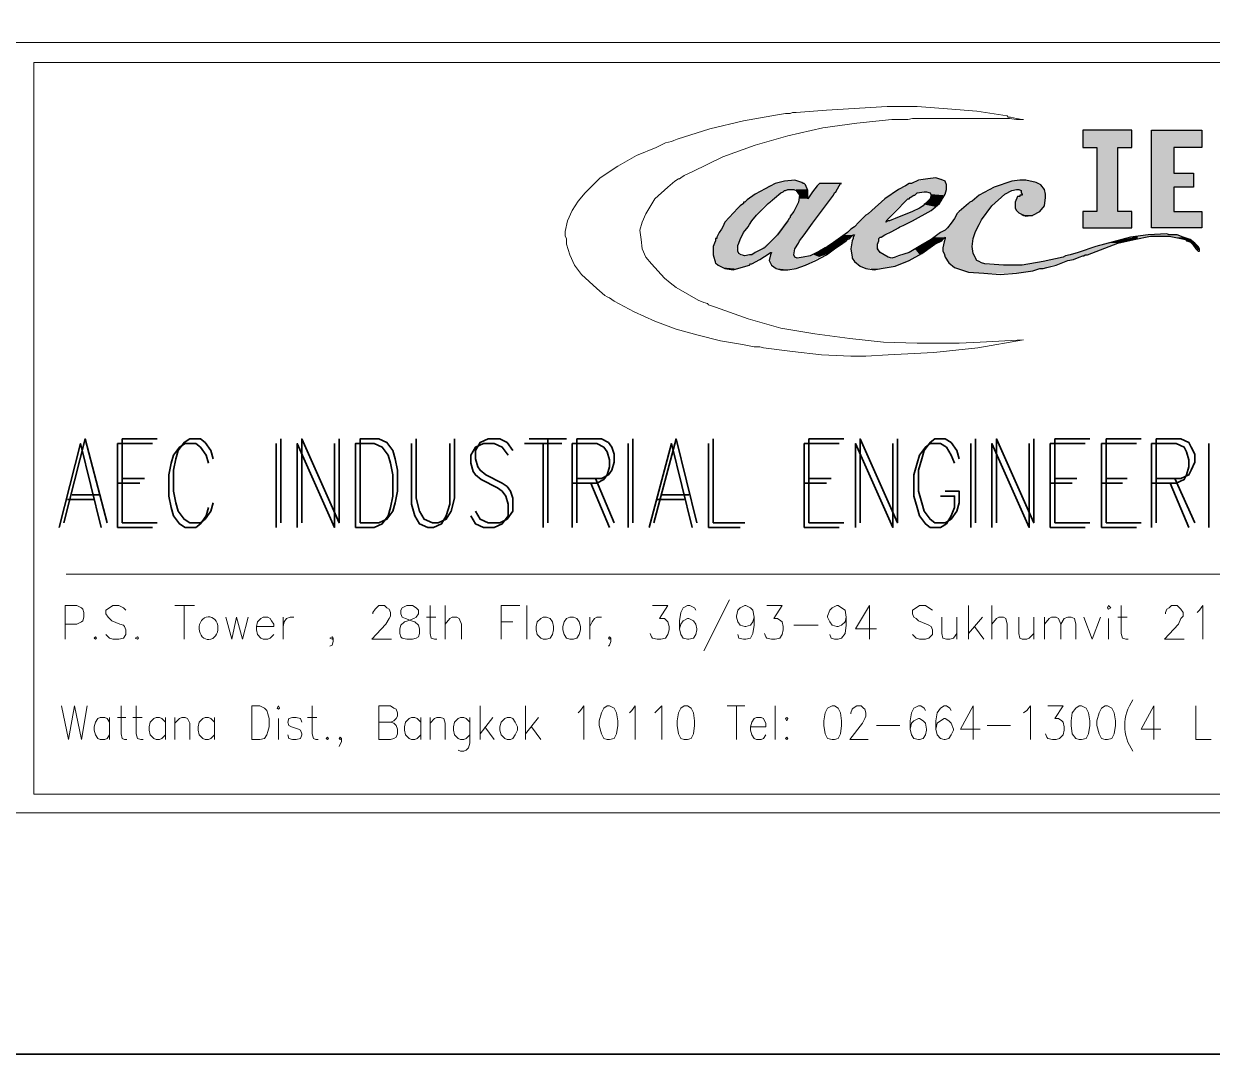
# Model space of a CAD drawing. Header units: millimetres. Extents: x 0 to 1031, y 0 to 726.
# Drawn here: x 424.2 to 536.6, y 0 to 97.4 of the extents above; entities that cross this region are included whole.
import ezdxf

# ---------------------------------------------------------------- set-up
doc = ezdxf.new("R2010")
doc.units = ezdxf.units.MM
doc.header["$LTSCALE"] = 6
doc.layers.add('PDF_Geometry', color=7, linetype='Continuous')
doc.layers.add('PDF_Solid Fills', color=7, linetype='Continuous', true_color=0xffffff)

msp = doc.modelspace()

# ---------------------------------------------------------------- linework, layer by layer
at = {"layer": 'PDF_Geometry', "lineweight": 35}
for points in [[(0, 0), (1030.82, 0), (1030.82, 726.22), (0, 726.22)], [(455.59, 49.82), (455.59, 57.75), (457.35, 57.75), (458.12, 57.42), (458.67, 56.65), (458.89, 55.88), (459.11, 54.78), (459.11, 52.79), (458.89, 51.69), (458.67, 50.92), (458.12, 50.15), (457.35, 49.82)], [(456.03, 50.26), (456.03, 58.19), (457.79, 58.19), (458.56, 57.86), (459.11, 57.09), (459.33, 56.32), (459.56, 55.22), (459.56, 53.24), (459.33, 52.13), (459.11, 51.36), (458.56, 50.59), (457.79, 50.26)]]:
    msp.add_lwpolyline(points, close=True, dxfattribs=at)
at = {"layer": 'PDF_Geometry', "lineweight": 9}
for points in [[(423.29, 22.82), (425.17, 22.82), (778.04, 22.82), (778.04, 95.67), (252.79, 95.67), (252.79, 22.82), (425.17, 22.82)], [(425.17, 93.8), (593.91, 93.8)], [(428.25, 45.41), (587.96, 45.41)], [(490.97, 42.98), (488.54, 38.14)], [(428.14, 39.24), (428.14, 42.43), (429.25, 42.43), (429.69, 42.21), (429.8, 42.1), (429.91, 41.77), (429.91, 41.33), (429.8, 41), (429.69, 40.89), (429.25, 40.67), (428.14, 40.67)], [(433.87, 41.99), (433.65, 42.21), (433.21, 42.43), (432.66, 42.43), (432.33, 42.21), (432, 41.99), (432, 41.66), (432.22, 41.33), (432.33, 41.22), (432.55, 41), (433.32, 40.67), (433.65, 40.56), (433.76, 40.45), (433.87, 40.12), (433.87, 39.68), (433.65, 39.35), (433.21, 39.24), (432.66, 39.24), (432.33, 39.35), (432, 39.68)], [(438.5, 42.43), (440.38, 42.43)], [(439.39, 42.43), (439.39, 39.24)], [(457.24, 41.66), (457.24, 41.77), (457.46, 42.1), (457.57, 42.21), (457.79, 42.43), (458.34, 42.43), (458.56, 42.21), (458.78, 42.1), (458.89, 41.77), (458.89, 41.44), (458.78, 41.22), (458.45, 40.67), (457.13, 39.24), (459, 39.24)], [(462.64, 42.43), (462.64, 39.79), (462.75, 39.35), (463.08, 39.24), (463.3, 39.24)], [(464.07, 42.43), (464.07, 39.24)], [(469.36, 39.24), (469.36, 42.43), (471.13, 42.43)], [(471.79, 42.43), (471.79, 39.24)], [(483.69, 42.43), (485.13, 42.43), (484.35, 41.22), (484.8, 41.22), (485.02, 41), (485.13, 40.89), (485.24, 40.45), (485.24, 40.12), (485.13, 39.68), (484.91, 39.35), (484.46, 39.24), (484.13, 39.24), (483.69, 39.35), (483.58, 39.46), (483.47, 39.79)], [(487.77, 41.99), (487.66, 42.21), (487.22, 42.43), (487, 42.43), (486.56, 42.21), (486.34, 41.77), (486.23, 41), (486.23, 40.23), (486.34, 39.68), (486.56, 39.35), (487, 39.24), (487.11, 39.24), (487.55, 39.35), (487.77, 39.68), (487.88, 40.12), (487.88, 40.23), (487.77, 40.67), (487.55, 41), (487.11, 41.22), (487, 41.22), (486.56, 41), (486.34, 40.67), (486.23, 40.23)], [(493.28, 41.33), (493.17, 40.89), (492.95, 40.56), (492.51, 40.45), (492.4, 40.45), (491.96, 40.56), (491.74, 40.89), (491.63, 41.33), (491.63, 41.44), (491.74, 41.99), (491.96, 42.21), (492.4, 42.43), (492.51, 42.43), (492.95, 42.21), (493.17, 41.99), (493.28, 41.33), (493.28, 40.56), (493.17, 39.79), (492.95, 39.35), (492.51, 39.24), (492.29, 39.24), (491.85, 39.35), (491.74, 39.68)], [(494.49, 42.43), (495.93, 42.43), (495.16, 41.22), (495.49, 41.22), (495.82, 41), (495.93, 40.89), (496.04, 40.45), (496.04, 40.12), (495.93, 39.68), (495.71, 39.35), (495.27, 39.24), (494.94, 39.24), (494.49, 39.35), (494.38, 39.46), (494.27, 39.79)], [(501.99, 41.33), (501.88, 40.89), (501.55, 40.56), (501.22, 40.45), (501.11, 40.45), (500.67, 40.56), (500.45, 40.89), (500.23, 41.33), (500.23, 41.44), (500.45, 41.99), (500.67, 42.21), (501.11, 42.43), (501.22, 42.43), (501.55, 42.21), (501.88, 41.99), (501.99, 41.33), (501.99, 40.56), (501.88, 39.79), (501.55, 39.35), (501.22, 39.24), (500.89, 39.24), (500.56, 39.35), (500.45, 39.68)], [(504.19, 39.24), (504.19, 42.43), (502.87, 40.23), (504.85, 40.23)], [(510.15, 41.99), (509.81, 42.21), (509.48, 42.43), (508.93, 42.43), (508.6, 42.21), (508.27, 41.99), (508.27, 41.66), (508.38, 41.33), (508.6, 41.22), (508.82, 41), (509.59, 40.67), (509.81, 40.56), (510.03, 40.45), (510.15, 40.12), (510.15, 39.68), (509.81, 39.35), (509.48, 39.24), (508.93, 39.24), (508.6, 39.35), (508.27, 39.68)], [(513.56, 42.43), (513.56, 39.24)], [(515.77, 42.43), (515.77, 39.24)], [(528, 42.43), (528, 39.79), (528.11, 39.35), (528.44, 39.24), (528.66, 39.24)], [(532.19, 41.66), (532.19, 41.77), (532.3, 42.1), (532.52, 42.21), (532.74, 42.43), (533.29, 42.43), (533.51, 42.21), (533.62, 42.1), (533.84, 41.77), (533.84, 41.44), (533.62, 41.22), (533.4, 40.67), (532.08, 39.24), (533.95, 39.24)], [(535.16, 41.77), (535.38, 41.99), (535.72, 42.43), (535.72, 39.24)], [(443.35, 41.33), (443.9, 39.24), (444.35, 41.33), (444.9, 39.24), (445.45, 41.33)], [(446.22, 40.45), (447.87, 40.45), (447.87, 40.67), (447.65, 41), (447.54, 41.22), (447.32, 41.33), (446.88, 41.33), (446.66, 41.22), (446.33, 40.89), (446.22, 40.45), (446.22, 40.12), (446.33, 39.68), (446.66, 39.35), (446.88, 39.24), (447.32, 39.24), (447.54, 39.35), (447.87, 39.68)], [(448.75, 41.33), (448.75, 39.24)], [(448.75, 40.45), (448.86, 40.89), (449.08, 41.22), (449.42, 41.33), (449.75, 41.33)], [(462.31, 41.33), (463.19, 41.33)], [(464.07, 40.67), (464.51, 41.22), (464.74, 41.33), (465.18, 41.33), (465.4, 41.22), (465.62, 40.67), (465.62, 39.24)], [(469.36, 40.89), (470.47, 40.89)], [(477.74, 41.33), (477.74, 39.24)], [(477.74, 40.45), (477.96, 40.89), (478.18, 41.22), (478.4, 41.33), (478.84, 41.33)], [(497.03, 40.56), (499.34, 40.56)], [(511.03, 41.33), (511.03, 39.79), (511.14, 39.35), (511.47, 39.24), (511.8, 39.24), (512.13, 39.35), (512.46, 39.79)], [(512.46, 41.33), (512.46, 39.24)], [(514.88, 41.33), (513.56, 39.79)], [(515.77, 40.67), (516.21, 41.22), (516.43, 41.33), (516.87, 41.33), (517.09, 41.22), (517.2, 40.67), (517.2, 39.24)], [(518.3, 41.33), (518.3, 39.79), (518.41, 39.35), (518.63, 39.24), (519.07, 39.24), (519.29, 39.35), (519.73, 39.79)], [(519.73, 41.33), (519.73, 39.24)], [(520.73, 41.33), (520.73, 39.24)], [(520.73, 40.67), (521.17, 41.22), (521.39, 41.33), (521.83, 41.33), (522.05, 41.22), (522.27, 40.67), (522.27, 39.24)], [(522.27, 40.67), (522.6, 41.22), (522.93, 41.33), (523.26, 41.33), (523.59, 41.22), (523.7, 40.67), (523.7, 39.24)], [(524.47, 41.33), (525.24, 39.24), (526.02, 41.33)], [(526.79, 41.22), (526.79, 39.24)], [(527.67, 41.33), (528.55, 41.33)], [(453.49, 39.35), (453.38, 39.24), (453.16, 39.35), (453.38, 39.46), (453.49, 39.35), (453.49, 39.02), (453.38, 38.69), (453.16, 38.58)], [(479.73, 39.35), (479.61, 39.24), (479.5, 39.35), (479.61, 39.46), (479.73, 39.35), (479.73, 39.02), (479.61, 38.69), (479.5, 38.58)], [(514.11, 40.45), (514.99, 39.24)], [(427.81, 32.96), (428.47, 29.76), (429.02, 32.96), (429.69, 29.76), (430.24, 32.96)], [(433.43, 32.96), (433.43, 30.31), (433.54, 29.87), (433.76, 29.76), (433.98, 29.76)], [(434.87, 32.96), (434.87, 30.31), (434.98, 29.87), (435.31, 29.76), (435.53, 29.76)], [(451.51, 32.96), (451.51, 30.31), (451.62, 29.87), (451.84, 29.76), (452.06, 29.76)], [(458.89, 31.41), (459.22, 31.3), (459.44, 31.08), (459.56, 30.75), (459.56, 30.31), (459.44, 29.98), (459.22, 29.87), (458.89, 29.76), (457.79, 29.76), (457.79, 32.96), (458.89, 32.96), (459.22, 32.73), (459.44, 32.62), (459.56, 32.29), (459.56, 31.96), (459.44, 31.74), (459.22, 31.52), (458.89, 31.41), (457.79, 31.41)], [(467.38, 32.96), (467.38, 29.76)], [(471.68, 32.96), (471.68, 29.76)], [(476.64, 32.29), (476.86, 32.51), (477.19, 32.96), (477.19, 29.76)], [(481.49, 32.29), (481.71, 32.51), (482.04, 32.96), (482.04, 29.76)], [(483.91, 32.29), (484.13, 32.51), (484.57, 32.96), (484.57, 29.76)], [(490.75, 32.96), (492.4, 32.96)], [(491.63, 32.96), (491.63, 29.76)], [(495.27, 32.96), (495.27, 29.76)], [(502.43, 32.18), (502.43, 32.29), (502.54, 32.62), (502.65, 32.73), (502.98, 32.96), (503.42, 32.96), (503.64, 32.73), (503.75, 32.62), (503.86, 32.29), (503.86, 31.96), (503.75, 31.74), (503.53, 31.3), (502.32, 29.76), (504.08, 29.76)], [(509.48, 32.51), (509.37, 32.73), (509.04, 32.96), (508.82, 32.96), (508.38, 32.73), (508.16, 32.29), (508.05, 31.52), (508.05, 30.75), (508.16, 30.2), (508.38, 29.87), (508.82, 29.76), (508.93, 29.76), (509.26, 29.87), (509.48, 30.2), (509.59, 30.64), (509.59, 30.75), (509.48, 31.3), (509.26, 31.52), (508.93, 31.74), (508.82, 31.74), (508.38, 31.52), (508.16, 31.3), (508.05, 30.75)], [(511.91, 32.51), (511.8, 32.73), (511.47, 32.96), (511.25, 32.96), (510.92, 32.73), (510.59, 32.29), (510.48, 31.52), (510.48, 30.75), (510.59, 30.2), (510.92, 29.87), (511.25, 29.76), (511.36, 29.76), (511.69, 29.87), (511.91, 30.2), (512.13, 30.64), (512.13, 30.75), (511.91, 31.3), (511.69, 31.52), (511.36, 31.74), (511.25, 31.74), (510.92, 31.52), (510.59, 31.3), (510.48, 30.75)], [(514, 29.76), (514, 32.96), (512.79, 30.75), (514.66, 30.75)], [(518.74, 32.29), (519.07, 32.51), (519.4, 32.96), (519.4, 29.76)], [(521.06, 32.96), (522.49, 32.96), (521.72, 31.74), (522.05, 31.74), (522.38, 31.52), (522.49, 31.41), (522.6, 30.97), (522.6, 30.64), (522.49, 30.2), (522.16, 29.87), (521.83, 29.76), (521.5, 29.76), (521.06, 29.87), (520.95, 29.98), (520.84, 30.31)], [(531.09, 29.76), (531.09, 32.96), (529.87, 30.75), (531.75, 30.75)], [(535.05, 32.96), (535.05, 29.76), (536.49, 29.76)], [(432.33, 31.41), (432.11, 31.74), (431.89, 31.85), (431.45, 31.85), (431.23, 31.74), (431.01, 31.41), (430.9, 30.97), (430.9, 30.64), (431.01, 30.2), (431.23, 29.87), (431.45, 29.76), (431.89, 29.76), (432.11, 29.87), (432.33, 30.2)], [(432.33, 31.85), (432.33, 29.76)], [(433.1, 31.85), (433.87, 31.85)], [(434.54, 31.85), (435.42, 31.85)], [(437.62, 31.41), (437.29, 31.74), (437.07, 31.85), (436.74, 31.85), (436.52, 31.74), (436.19, 31.41), (436.08, 30.97), (436.08, 30.64), (436.19, 30.2), (436.52, 29.87), (436.74, 29.76), (437.07, 29.76), (437.29, 29.87), (437.62, 30.2)], [(437.62, 31.85), (437.62, 29.76)], [(438.5, 31.85), (438.5, 29.76)], [(438.5, 31.3), (438.94, 31.74), (439.16, 31.85), (439.5, 31.85), (439.72, 31.74), (439.94, 31.3), (439.94, 29.76)], [(442.25, 31.41), (441.92, 31.74), (441.7, 31.85), (441.37, 31.85), (441.15, 31.74), (440.82, 31.41), (440.71, 30.97), (440.71, 30.64), (440.82, 30.2), (441.15, 29.87), (441.37, 29.76), (441.7, 29.76), (441.92, 29.87), (442.25, 30.2)], [(442.25, 31.85), (442.25, 29.76)], [(448.31, 31.74), (448.31, 29.76)], [(450.52, 31.41), (450.41, 31.74), (449.97, 31.85), (449.64, 31.85), (449.3, 31.74), (449.19, 31.41), (449.3, 31.08), (449.53, 30.97), (450.19, 30.75), (450.41, 30.64), (450.52, 30.31), (450.52, 30.2), (450.41, 29.87), (449.97, 29.76), (449.64, 29.76), (449.3, 29.87), (449.19, 30.2)], [(451.07, 31.85), (451.95, 31.85)], [(461.76, 31.41), (461.43, 31.74), (461.21, 31.85), (460.88, 31.85), (460.66, 31.74), (460.33, 31.41), (460.22, 30.97), (460.22, 30.64), (460.33, 30.2), (460.66, 29.87), (460.88, 29.76), (461.21, 29.76), (461.43, 29.87), (461.76, 30.2)], [(461.76, 31.85), (461.76, 29.76)], [(462.64, 31.85), (462.64, 29.76)], [(462.64, 31.3), (463.08, 31.74), (463.3, 31.85), (463.63, 31.85), (463.96, 31.74), (464.07, 31.3), (464.07, 29.76)], [(466.39, 31.41), (466.06, 31.74), (465.84, 31.85), (465.51, 31.85), (465.29, 31.74), (464.96, 31.41), (464.85, 30.97), (464.85, 30.64), (464.96, 30.2), (465.29, 29.87), (465.51, 29.76), (465.84, 29.76), (466.06, 29.87), (466.39, 30.2)], [(466.39, 31.85), (466.39, 29.43), (466.28, 28.99), (466.06, 28.77), (465.84, 28.66), (465.51, 28.66), (465.29, 28.77)], [(468.59, 31.85), (467.38, 30.31)], [(472.89, 31.85), (471.68, 30.31)], [(492.95, 30.97), (494.38, 30.97), (494.38, 31.3), (494.27, 31.52), (494.16, 31.74), (493.94, 31.85), (493.5, 31.85), (493.28, 31.74), (493.06, 31.41), (492.95, 30.97), (492.95, 30.64), (493.06, 30.2), (493.28, 29.87), (493.5, 29.76), (493.94, 29.76), (494.16, 29.87), (494.38, 30.2)], [(467.82, 30.97), (468.7, 29.76)], [(472.23, 30.97), (473.11, 29.76)], [(504.85, 31.08), (507.06, 31.08)], [(515.33, 31.08), (517.53, 31.08)], [(454.26, 29.87), (454.15, 29.76), (454.04, 29.87), (454.15, 29.98), (454.26, 29.87), (454.26, 29.54), (454.15, 29.32), (454.04, 29.1)], [(425.17, 24.58), (593.91, 24.58)]]:
    msp.add_lwpolyline(points, dxfattribs=at)
for points in [[(599.75, 24.58), (425.17, 24.58), (425.17, 93.8), (599.75, 93.8)], [(460.44, 42.43), (460, 42.21), (459.89, 41.99), (459.89, 41.66), (460, 41.33), (460.33, 41.22), (460.88, 41), (461.21, 40.89), (461.54, 40.56), (461.65, 40.23), (461.65, 39.79), (461.54, 39.46), (461.32, 39.35), (460.99, 39.24), (460.44, 39.24), (460, 39.35), (459.89, 39.46), (459.78, 39.79), (459.78, 40.23), (459.89, 40.56), (460.22, 40.89), (460.55, 41), (461.1, 41.22), (461.32, 41.33), (461.54, 41.66), (461.54, 41.99), (461.32, 42.21), (460.99, 42.43)], [(526.68, 42.21), (526.79, 42.1), (527.01, 42.21), (526.79, 42.43)], [(473.33, 41.33), (473.11, 41.22), (472.78, 40.89), (472.67, 40.45), (472.67, 40.12), (472.78, 39.68), (473.11, 39.35), (473.33, 39.24), (473.66, 39.24), (473.99, 39.35), (474.21, 39.68), (474.32, 40.12), (474.32, 40.45), (474.21, 40.89), (473.99, 41.22), (473.66, 41.33)], [(475.87, 41.33), (475.54, 41.22), (475.32, 40.89), (475.21, 40.45), (475.21, 40.12), (475.32, 39.68), (475.54, 39.35), (475.87, 39.24), (476.2, 39.24), (476.53, 39.35), (476.75, 39.68), (476.86, 40.12), (476.86, 40.45), (476.75, 40.89), (476.53, 41.22), (476.2, 41.33)], [(431.01, 39.46), (430.9, 39.35), (431.01, 39.24), (431.12, 39.35)], [(434.98, 39.46), (434.76, 39.35), (434.98, 39.24), (435.09, 39.35)], [(445.78, 29.76), (445.78, 32.96), (446.55, 32.96), (446.99, 32.73), (447.21, 32.51), (447.32, 32.18), (447.43, 31.74), (447.43, 30.97), (447.32, 30.53), (447.21, 30.2), (446.99, 29.87), (446.55, 29.76)], [(448.2, 32.73), (448.31, 32.62), (448.42, 32.73), (448.31, 32.96)], [(479.39, 32.96), (479.06, 32.73), (478.84, 32.29), (478.62, 31.52), (478.62, 31.08), (478.84, 30.31), (479.06, 29.87), (479.39, 29.76), (479.61, 29.76), (480.06, 29.87), (480.28, 30.31), (480.39, 31.08), (480.39, 31.52), (480.28, 32.29), (480.06, 32.73), (479.61, 32.96)], [(486.67, 32.96), (486.34, 32.73), (486.12, 32.29), (486.01, 31.52), (486.01, 31.08), (486.12, 30.31), (486.34, 29.87), (486.67, 29.76), (487, 29.76), (487.33, 29.87), (487.55, 30.31), (487.66, 31.08), (487.66, 31.52), (487.55, 32.29), (487.33, 32.73), (487, 32.96)], [(500.67, 32.96), (500.23, 32.73), (500.01, 32.29), (499.89, 31.52), (499.89, 31.08), (500.01, 30.31), (500.23, 29.87), (500.67, 29.76), (500.89, 29.76), (501.22, 29.87), (501.44, 30.31), (501.55, 31.08), (501.55, 31.52), (501.44, 32.29), (501.22, 32.73), (500.89, 32.96)], [(524.03, 32.96), (523.7, 32.73), (523.37, 32.29), (523.26, 31.52), (523.26, 31.08), (523.37, 30.31), (523.7, 29.87), (524.03, 29.76), (524.25, 29.76), (524.69, 29.87), (524.91, 30.31), (525.02, 31.08), (525.02, 31.52), (524.91, 32.29), (524.69, 32.73), (524.25, 32.96)], [(526.46, 32.96), (526.13, 32.73), (525.91, 32.29), (525.69, 31.52), (525.69, 31.08), (525.91, 30.31), (526.13, 29.87), (526.46, 29.76), (526.68, 29.76), (527.12, 29.87), (527.34, 30.31), (527.45, 31.08), (527.45, 31.52), (527.34, 32.29), (527.12, 32.73), (526.68, 32.96)], [(469.92, 31.85), (469.7, 31.74), (469.36, 31.41), (469.25, 30.97), (469.25, 30.64), (469.36, 30.2), (469.7, 29.87), (469.92, 29.76), (470.25, 29.76), (470.47, 29.87), (470.69, 30.2), (470.91, 30.64), (470.91, 30.97), (470.69, 31.41), (470.47, 31.74), (470.25, 31.85)], [(496.37, 31.85), (496.26, 31.74), (496.37, 31.52), (496.48, 31.74)], [(452.94, 29.98), (452.83, 29.87), (452.94, 29.76), (453.05, 29.87)], [(496.37, 29.98), (496.26, 29.87), (496.37, 29.76), (496.48, 29.87)]]:
    msp.add_lwpolyline(points, close=True, dxfattribs=at)
at = {"layer": 'PDF_Geometry', "color": 1, "lineweight": 9}
msp.add_lwpolyline([(518.74, 67.56), (514.44, 66.79), (510.26, 66.35), (505.96, 66.13), (503.86, 66.02), (503.42, 66.02), (503.09, 66.02), (502.43, 66.02), (499.67, 66.13), (496.92, 66.46), (494.16, 66.79), (493.83, 66.9), (493.28, 66.9), (492.18, 67.12), (490.09, 67.45), (487.99, 68), (485.9, 68.56), (483.91, 69.33), (481.93, 70.21), (480.06, 71.2), (479.61, 71.53), (479.39, 71.64), (479.17, 71.75), (478.4, 72.41), (476.97, 73.74), (476.31, 74.62), (475.87, 75.61), (475.54, 76.6), (475.54, 77.15), (475.43, 77.37), (475.43, 77.81), (475.65, 78.81), (476.09, 79.8), (476.64, 80.68), (477.3, 81.45), (478.73, 82.88), (480.39, 83.99), (482.15, 84.98), (484.02, 85.75), (484.91, 86.19), (485.46, 86.3), (485.68, 86.41), (486.01, 86.52), (489.09, 87.51), (492.29, 88.28), (495.49, 88.84), (496.26, 88.95), (496.7, 88.95), (496.92, 89.06), (497.25, 89.06), (500.12, 89.28), (505.85, 89.61), (508.71, 89.61), (511.58, 89.39), (514.33, 89.17), (517.2, 88.73), (517.31, 88.62), (517.53, 88.62), (518.08, 88.5), (518.63, 88.39), (518.74, 88.39), (518.63, 88.39), (518.08, 88.39), (517.42, 88.5), (517.2, 88.5), (517.09, 88.5), (516.98, 88.5), (516.76, 88.5), (516.1, 88.5), (514.88, 88.5), (510.03, 88.5), (508.71, 88.5), (508.49, 88.5), (508.27, 88.5), (507.83, 88.39), (506.29, 88.39), (502.98, 88.06), (499.78, 87.62), (496.48, 86.85), (493.39, 85.97), (490.31, 84.87), (487.44, 83.43), (486.67, 83.1), (486.34, 82.88), (486.23, 82.77), (486.12, 82.77), (485.79, 82.55), (485.13, 82), (483.91, 80.9), (483.03, 79.47), (482.7, 78.7), (482.48, 77.92), (482.59, 77.04), (482.7, 76.16), (483.03, 75.39), (483.58, 74.73), (484.8, 73.4), (485.35, 72.96), (485.9, 72.52), (487.99, 71.31), (488.54, 71.09), (488.87, 70.98), (488.98, 70.87), (489.64, 70.65), (492.73, 69.55), (495.82, 68.67), (499.01, 68.11), (502.32, 67.67), (505.52, 67.34), (508.71, 67.23), (510.37, 67.23), (511.14, 67.23), (511.58, 67.23), (511.69, 67.23), (512.68, 67.23), (514.66, 67.34)], close=True, dxfattribs=at)
at = {"layer": 'PDF_Geometry', "color": 36, "lineweight": 25, "true_color": 0x894400}
for points in [[(528.99, 85.75), (528.99, 87.4), (524.36, 87.4), (524.36, 85.75), (525.69, 85.75), (525.69, 79.69), (524.36, 79.69), (524.36, 78.14), (528.99, 78.14), (528.99, 79.69), (527.67, 79.69), (527.67, 85.75)], [(535.61, 87.4), (535.61, 85.75), (532.96, 85.75), (532.96, 83.32), (534.83, 83.32), (534.83, 82), (532.96, 82), (532.96, 79.69), (535.61, 79.69), (535.61, 78.14), (530.87, 78.14), (530.87, 87.4)], [(494.94, 75.83), (494.82, 75.61), (494.71, 75.06), (494.94, 74.62), (495.38, 74.29), (495.82, 74.18), (496.04, 74.18), (496.48, 74.18), (497.25, 74.29), (498.13, 74.62), (499.12, 75.06), (500.12, 75.61), (500.89, 76.16), (501.66, 76.71), (501.99, 76.93), (502.1, 77.04), (502.32, 77.15), (502.43, 77.26), (502.65, 77.48), (502.76, 77.48), (502.65, 77.26), (502.65, 77.15), (502.54, 76.93), (502.43, 76.16), (502.54, 75.39), (502.54, 75.28), (502.76, 74.95), (503.31, 74.51), (503.86, 74.29), (504.63, 74.18), (505.3, 74.29), (506.62, 74.51), (507.94, 75.06), (509.15, 75.72), (510.37, 76.6), (511.03, 76.93), (511.14, 77.04), (511.36, 77.26), (511.36, 77.15), (511.25, 76.82), (511.14, 76.27), (511.14, 75.94), (511.25, 75.72), (511.36, 75.39), (511.69, 74.84), (512.24, 74.4), (512.9, 74.18), (513.56, 73.96), (514.99, 73.85), (516.54, 73.74), (518.08, 73.85), (519.62, 74.07), (520.29, 74.29), (520.51, 74.29), (520.62, 74.29), (520.95, 74.4), (521.83, 74.62), (522.93, 75.06), (523.48, 75.17), (524.03, 75.39), (524.36, 75.5), (524.47, 75.5), (524.58, 75.61), (524.8, 75.61), (527.67, 76.71), (529.21, 77.04), (530.76, 77.37), (531.42, 77.37), (531.86, 77.37), (532.52, 77.37), (533.62, 77.15), (534.06, 77.04), (534.17, 76.93), (534.5, 76.82), (534.72, 76.6), (534.83, 76.49), (535.05, 76.16), (535.27, 75.94), (535.38, 75.94), (535.38, 76.16), (535.27, 76.38), (535.16, 76.49), (534.94, 76.71), (534.5, 77.04), (533.84, 77.26), (533.29, 77.48), (532.96, 77.48), (532.74, 77.48), (532.63, 77.48), (532.52, 77.48), (532.3, 77.59), (530.54, 77.48), (528.88, 77.26), (525.58, 76.38), (523.92, 75.83), (523.15, 75.61), (522.71, 75.5), (522.49, 75.39), (520.62, 74.95), (518.63, 74.62), (517.64, 74.62), (517.2, 74.62), (516.87, 74.62), (515.1, 74.73), (514.77, 74.84), (514.55, 74.95), (514.33, 75.06), (514, 75.72), (513.89, 76.38), (514, 77.15), (514.22, 77.81), (514.55, 78.48), (514.77, 78.92), (515.77, 80.24), (516.98, 81.34), (517.64, 81.67), (518.08, 81.78), (518.19, 81.78), (518.3, 81.78), (518.52, 81.67), (518.52, 81.45), (518.63, 81.34), (518.63, 81.23), (518.41, 81.23), (518.41, 81.12), (518.3, 81.12), (518.19, 81.12), (517.97, 80.57), (517.97, 80.02), (518.08, 79.8), (518.3, 79.58), (518.96, 79.25), (519.62, 79.36), (520.29, 79.69), (520.73, 80.24), (520.84, 81.01), (520.84, 81.34), (520.73, 81.78), (520.4, 82.22), (519.95, 82.44), (518.96, 82.66), (518.41, 82.66), (517.64, 82.55), (515.99, 82), (514.55, 81.23), (513.89, 80.68), (513.67, 80.57), (513.56, 80.46), (512.68, 79.69), (512.46, 79.47), (512.35, 79.25), (512.24, 79.03), (511.91, 78.59), (511.58, 78.14), (511.36, 77.92), (510.92, 77.7), (510.03, 77.04), (509.04, 76.49), (507.94, 75.83), (506.95, 75.5), (506.62, 75.39), (506.29, 75.28), (505.96, 75.39), (505.19, 75.83), (504.96, 76.16), (504.96, 76.6), (505.08, 76.93), (505.08, 77.04), (505.08, 77.15), (505.19, 77.26), (505.3, 77.26), (505.63, 77.48), (506.29, 77.81), (506.95, 78.14), (507.06, 78.25), (507.39, 78.36), (508.27, 78.81), (510.03, 79.8), (510.81, 80.46), (511.36, 81.34), (511.47, 81.78), (511.47, 82.22), (511.36, 82.55), (511.14, 82.66), (510.48, 82.88), (509.7, 82.77), (508.82, 82.66), (508.16, 82.33), (507.94, 82.33), (507.61, 82.11), (506.95, 81.78), (505.63, 80.9), (504.41, 79.8), (504.08, 79.47), (503.86, 79.36), (503.64, 79.14), (503.2, 78.7), (502.76, 78.25), (502.43, 78.03), (502.1, 77.7), (500.56, 76.6), (500.23, 76.38), (500.01, 76.27), (499.45, 75.94), (499.01, 75.72), (498.57, 75.5), (497.91, 75.39), (497.36, 75.28), (497.14, 75.39), (497.03, 75.61), (497.14, 76.16), (497.47, 76.71), (497.58, 76.93), (498.02, 77.48), (498.79, 78.59), (500.12, 80.35), (500.78, 81.23), (500.89, 81.45), (501, 81.56), (501.33, 82.11), (501.44, 82.33), (501.55, 82.33), (501.44, 82.33), (501.11, 82.33), (500.01, 82.33), (499.67, 82.33), (499.45, 82.33), (499.23, 82.11), (498.79, 81.56), (498.35, 80.9), (498.35, 81.01), (498.35, 81.67), (498.13, 82.22), (498.02, 82.33), (497.91, 82.33), (497.8, 82.44), (497.14, 82.66), (496.15, 82.55), (495.27, 82.33), (493.39, 81.34), (492.62, 80.79), (492.4, 80.57), (492.29, 80.57), (492.29, 80.46), (491.96, 80.24), (491.74, 80.02), (490.53, 78.7), (490.31, 78.25), (490.2, 78.03), (489.98, 77.7), (489.75, 77.26), (489.75, 77.15), (489.64, 77.15), (489.64, 76.93), (489.53, 76.71), (489.42, 76.38), (489.42, 76.16), (489.42, 76.05), (489.42, 75.94), (489.42, 75.61), (489.64, 74.84), (489.87, 74.62), (490.53, 74.29), (491.3, 74.18), (492.07, 74.4), (492.84, 74.62), (492.95, 74.73), (493.06, 74.73), (493.83, 75.17), (494.71, 75.72), (494.82, 75.83)], [(497.47, 80.57), (497.03, 79.69), (496.7, 79.25), (496.7, 79.14), (496.59, 79.03), (496.48, 78.81), (495.49, 77.48), (494.94, 76.93), (494.27, 76.27), (493.39, 75.83), (493.06, 75.61), (492.84, 75.61), (492.4, 75.5), (492.07, 75.61), (491.85, 75.72), (491.74, 75.94), (491.74, 76.49), (491.85, 76.71), (491.96, 77.04), (492.29, 77.7), (492.73, 78.25), (492.84, 78.48), (493.06, 78.81), (493.5, 79.36), (494.6, 80.46), (495.82, 81.45), (496.04, 81.56), (496.15, 81.67), (496.26, 81.67), (496.48, 81.78), (496.7, 81.78), (497.03, 81.78), (497.25, 81.67), (497.58, 81.23)], [(505.85, 78.92), (506.73, 79.8), (507.61, 80.68), (507.83, 80.9), (507.94, 80.9), (508.05, 81.01), (508.38, 81.23), (508.49, 81.23), (508.71, 81.45), (509.37, 81.56), (509.59, 81.56), (509.92, 81.45), (510.03, 81.23), (509.92, 80.9), (509.48, 80.46), (509.37, 80.35), (509.26, 80.24), (508.93, 80.02), (508.27, 79.69), (506.62, 79.03), (506.29, 78.92), (506.07, 78.81), (505.96, 78.81), (505.74, 78.7)]]:
    msp.add_lwpolyline(points, close=True, dxfattribs=at)
at = {"layer": 'PDF_Geometry', "lineweight": 35}
for points in [[(427.59, 49.82), (429.58, 57.75), (431.56, 49.82)], [(428.03, 50.26), (430.02, 58.19), (432.11, 50.26)], [(436.41, 49.82), (433.1, 49.82), (433.1, 57.75), (436.41, 57.75)], [(436.85, 50.26), (433.54, 50.26), (433.54, 58.19), (436.85, 58.19)], [(441.7, 55.88), (441.48, 56.65), (440.93, 57.42), (440.49, 57.75), (439.5, 57.75), (438.94, 57.42), (438.39, 56.65), (438.17, 55.88), (437.95, 54.78), (437.95, 52.79), (438.17, 51.69), (438.39, 50.92), (438.94, 50.15), (439.5, 49.82), (440.49, 49.82), (440.93, 50.15), (441.48, 50.92), (441.7, 51.69)], [(442.14, 56.32), (441.92, 57.09), (441.37, 57.86), (440.93, 58.19), (439.94, 58.19), (439.39, 57.86), (438.83, 57.09), (438.61, 56.32), (438.39, 55.22), (438.39, 53.24), (438.61, 52.13), (438.83, 51.36), (439.39, 50.59), (439.94, 50.26), (440.93, 50.26), (441.37, 50.59), (441.92, 51.36), (442.14, 52.13)], [(448.09, 49.82), (448.09, 57.75)], [(448.53, 50.26), (448.53, 58.19)], [(450.08, 49.82), (450.08, 57.75), (453.6, 49.82), (453.6, 57.75)], [(450.52, 50.26), (450.52, 58.19), (454.04, 50.26), (454.04, 58.19)], [(460.88, 57.75), (460.88, 52.02), (461.21, 50.92), (461.65, 50.15), (462.42, 49.82), (462.97, 49.82), (463.74, 50.15), (464.18, 50.92), (464.51, 52.02), (464.51, 57.75)], [(461.32, 58.19), (461.32, 52.57), (461.65, 51.36), (462.09, 50.59), (462.86, 50.26), (463.41, 50.26), (464.18, 50.59), (464.63, 51.36), (464.96, 52.57), (464.96, 58.19)], [(470.03, 56.65), (469.47, 57.42), (468.7, 57.75), (467.71, 57.75), (466.94, 57.42), (466.5, 56.65), (466.5, 55.88), (466.72, 55.11), (466.94, 54.78), (467.49, 54.34), (469.03, 53.57), (469.47, 53.24), (469.81, 52.79), (470.03, 52.02), (470.03, 50.92), (469.47, 50.15), (468.7, 49.82), (467.71, 49.82), (466.94, 50.15), (466.5, 50.92)], [(470.47, 57.09), (469.92, 57.86), (469.25, 58.19), (468.15, 58.19), (467.38, 57.86), (466.94, 57.09), (466.94, 56.32), (467.16, 55.55), (467.38, 55.22), (467.93, 54.78), (469.47, 54.01), (469.92, 53.68), (470.25, 53.24), (470.47, 52.57), (470.47, 51.36), (469.92, 50.59), (469.25, 50.26), (468.15, 50.26), (467.38, 50.59), (466.94, 51.36)], [(471.57, 57.75), (475.1, 57.75)], [(472.01, 58.19), (475.54, 58.19)], [(473.33, 57.75), (473.33, 49.82)], [(473.77, 58.19), (473.77, 50.26)], [(476.09, 49.82), (476.09, 57.75), (478.4, 57.75), (479.06, 57.42), (479.39, 56.98), (479.61, 56.21), (479.61, 55.55), (479.39, 54.78), (479.06, 54.34), (478.4, 54.01), (476.09, 54.01)], [(476.53, 50.26), (476.53, 58.19), (478.84, 58.19), (479.5, 57.86), (479.84, 57.42), (480.06, 56.76), (480.06, 55.99), (479.84, 55.22), (479.5, 54.78), (478.84, 54.45), (476.53, 54.45)], [(481.38, 49.82), (481.38, 57.75)], [(481.82, 50.26), (481.82, 58.19)], [(483.36, 49.82), (485.46, 57.75), (487.44, 49.82)], [(483.8, 50.26), (485.9, 58.19), (487.88, 50.26)], [(488.98, 57.75), (488.98, 49.82), (491.96, 49.82)], [(489.42, 58.19), (489.42, 50.26), (492.4, 50.26)], [(501.33, 49.82), (498.02, 49.82), (498.02, 57.75), (501.33, 57.75)], [(501.77, 50.26), (498.46, 50.26), (498.46, 58.19), (501.77, 58.19)], [(502.87, 49.82), (502.87, 57.75), (506.4, 49.82), (506.4, 57.75)], [(503.31, 50.26), (503.31, 58.19), (506.84, 50.26), (506.84, 58.19)], [(512.24, 55.88), (511.91, 56.65), (511.47, 57.42), (510.92, 57.75), (509.92, 57.75), (509.48, 57.42), (508.93, 56.65), (508.71, 55.88), (508.38, 54.78), (508.38, 52.79), (508.71, 51.69), (508.93, 50.92), (509.48, 50.15), (509.92, 49.82), (510.92, 49.82), (511.47, 50.15), (511.91, 50.92), (512.24, 51.69), (512.24, 52.79), (510.92, 52.79)], [(512.68, 56.32), (512.46, 57.09), (511.91, 57.86), (511.36, 58.19), (510.37, 58.19), (509.92, 57.86), (509.37, 57.09), (509.15, 56.32), (508.82, 55.22), (508.82, 53.24), (509.15, 52.13), (509.37, 51.36), (509.92, 50.59), (510.37, 50.26), (511.36, 50.26), (511.91, 50.59), (512.46, 51.36), (512.68, 52.13), (512.68, 53.24), (511.36, 53.24)], [(513.78, 49.82), (513.78, 57.75)], [(514.22, 50.26), (514.22, 58.19)], [(515.77, 49.82), (515.77, 57.75), (519.29, 49.82), (519.29, 57.75)], [(516.21, 50.26), (516.21, 58.19), (519.73, 50.26), (519.73, 58.19)], [(524.58, 49.82), (521.28, 49.82), (521.28, 57.75), (524.58, 57.75)], [(525.02, 50.26), (521.72, 50.26), (521.72, 58.19), (525.02, 58.19)], [(529.43, 49.82), (526.13, 49.82), (526.13, 57.75), (529.43, 57.75)], [(529.87, 50.26), (526.57, 50.26), (526.57, 58.19), (529.87, 58.19)], [(530.87, 49.82), (530.87, 57.75), (533.18, 57.75), (533.95, 57.42), (534.17, 56.98), (534.39, 56.21), (534.39, 55.55), (534.17, 54.78), (533.95, 54.34), (533.18, 54.01), (530.87, 54.01)], [(531.31, 50.26), (531.31, 58.19), (533.62, 58.19), (534.39, 57.86), (534.61, 57.42), (534.94, 56.76), (534.94, 55.99), (534.61, 55.22), (534.39, 54.78), (533.62, 54.45), (531.31, 54.45)], [(536.27, 49.82), (536.27, 57.75)], [(433.1, 54.01), (435.2, 54.01)], [(433.54, 54.45), (435.64, 54.45)], [(477.85, 54.01), (479.61, 49.82)], [(478.29, 54.45), (480.06, 50.26)], [(498.02, 54.01), (500.12, 54.01)], [(498.46, 54.45), (500.56, 54.45)], [(521.28, 54.01), (523.37, 54.01)], [(521.72, 54.45), (523.81, 54.45)], [(526.13, 54.01), (528.11, 54.01)], [(526.57, 54.45), (528.55, 54.45)], [(532.63, 54.01), (534.39, 49.82)], [(533.07, 54.45), (534.94, 50.26)], [(428.8, 52.9), (431.34, 52.9)], [(484.57, 52.9), (487.11, 52.9)], [(428.36, 52.46), (430.9, 52.46)], [(484.13, 52.46), (486.67, 52.46)]]:
    msp.add_lwpolyline(points, dxfattribs=at)
at = {"layer": 'PDF_Geometry', "lineweight": 9}
msp.add_arc((532.46, 31.08), 4.14, 144.1329, 215.8671, dxfattribs=at)
msp.add_ellipse((441.7, 40.29), major_axis=(0, 1.08), ratio=0.82664, start_param=0.249683, end_param=6.532868, dxfattribs=at)
at = {"layer": 'PDF_Solid Fills', "color": 36, "true_color": 0x894400, "transparency": 33554559}
for points in [[(524.36, 87.4), (528.99, 85.75), (524.36, 85.75)], [(524.36, 87.4), (528.99, 87.4), (528.99, 85.75)], [(530.87, 87.4), (535.61, 85.75), (530.87, 85.75)], [(530.87, 87.4), (535.61, 87.4), (535.61, 85.75)], [(525.69, 85.75), (527.67, 79.69), (525.69, 79.69)], [(525.69, 85.75), (527.67, 85.75), (527.67, 79.69)], [(530.87, 85.75), (532.96, 83.32), (530.87, 83.32)], [(530.87, 85.75), (532.96, 85.75), (532.96, 83.32)], [(530.87, 83.32), (534.83, 82), (530.87, 82)], [(530.87, 83.32), (534.83, 83.32), (534.83, 82)], [(494.6, 82.11), (498.24, 81.78), (494.16, 81.78)], [(494.94, 82.22), (498.13, 82.11), (494.6, 82.11)], [(494.6, 82.11), (498.13, 82.11), (498.24, 81.78)], [(494.94, 82.22), (498.13, 82.22), (498.13, 82.11)], [(495.49, 82.44), (498.02, 82.22), (495.05, 82.22)], [(495.82, 82.55), (497.91, 82.44), (495.49, 82.44)], [(495.49, 82.44), (497.91, 82.44), (498.02, 82.22)], [(497.14, 82.66), (497.47, 82.55), (495.82, 82.55)], [(495.82, 82.55), (497.47, 82.55), (497.91, 82.44)], [(497.14, 82.66), (497.25, 82.66), (497.47, 82.55)], [(499.23, 82.11), (501.11, 81.78), (499.01, 81.78)], [(499.34, 82.22), (501.33, 82.11), (499.23, 82.11)], [(499.23, 82.11), (501.33, 82.11), (501.11, 81.78)], [(499.45, 82.33), (501.44, 82.22), (499.34, 82.22)], [(499.34, 82.22), (501.44, 82.22), (501.33, 82.11)], [(499.45, 82.33), (501.55, 82.33), (501.44, 82.22)], [(507.83, 82.22), (511.47, 82), (507.5, 82)], [(508.27, 82.44), (511.36, 82.22), (507.83, 82.22)], [(507.83, 82.22), (511.36, 82.22), (511.47, 82)], [(508.6, 82.55), (511.36, 82.44), (508.27, 82.44)], [(508.27, 82.44), (511.36, 82.44), (511.36, 82.22)], [(508.6, 82.55), (511.36, 82.55), (511.36, 82.44)], [(509.59, 82.77), (511.25, 82.55), (508.71, 82.55)], [(509.92, 82.88), (511.03, 82.77), (509.59, 82.77)], [(509.59, 82.77), (511.03, 82.77), (511.25, 82.55)], [(509.92, 82.88), (510.59, 82.88), (511.03, 82.77)], [(516.43, 82.11), (520.62, 81.89), (515.88, 81.89)], [(517.09, 82.33), (520.4, 82.11), (516.43, 82.11)], [(516.43, 82.11), (520.4, 82.11), (520.62, 81.89)], [(517.75, 82.55), (520.06, 82.33), (517.09, 82.33)], [(517.09, 82.33), (520.06, 82.33), (520.4, 82.11)], [(518.3, 82.66), (519.84, 82.55), (517.75, 82.55)], [(517.75, 82.55), (519.84, 82.55), (520.06, 82.33)], [(518.3, 82.66), (519.18, 82.66), (519.84, 82.55)], [(492.84, 81.01), (494.6, 80.57), (492.29, 80.57)], [(493.39, 81.34), (495.16, 81.01), (492.84, 81.01)], [(492.84, 81.01), (495.16, 81.01), (494.6, 80.57)], [(493.72, 81.56), (495.71, 81.34), (493.39, 81.34)], [(493.39, 81.34), (495.71, 81.34), (495.16, 81.01)], [(494.16, 81.78), (496.04, 81.56), (493.72, 81.56)], [(493.72, 81.56), (496.04, 81.56), (495.71, 81.34)], [(494.16, 81.78), (496.81, 81.78), (496.04, 81.56)], [(497.25, 81.78), (498.35, 81.67), (497.25, 81.67)], [(497.25, 81.78), (498.24, 81.78), (498.35, 81.67)], [(497.25, 81.67), (498.35, 81.45), (497.47, 81.45)], [(497.25, 81.67), (498.35, 81.67), (498.35, 81.45)], [(497.47, 81.45), (498.35, 81.01), (497.58, 81.01)], [(497.47, 81.45), (498.35, 81.45), (498.35, 81.01)], [(497.58, 81.01), (498.35, 80.9), (497.58, 80.9)], [(497.58, 81.01), (498.35, 81.01), (498.35, 80.9)], [(498.46, 81.01), (500.56, 80.9), (498.35, 80.9)], [(498.68, 81.34), (500.56, 81.01), (498.46, 81.01)], [(498.46, 81.01), (500.56, 81.01), (500.56, 80.9)], [(499.01, 81.78), (500.78, 81.34), (498.68, 81.34)], [(498.68, 81.34), (500.78, 81.34), (500.56, 81.01)], [(499.01, 81.78), (501.11, 81.78), (500.78, 81.34)], [(505.85, 81.01), (507.83, 80.9), (505.63, 80.9)], [(506.18, 81.23), (508.05, 81.01), (505.85, 81.01)], [(505.85, 81.01), (508.05, 81.01), (507.83, 80.9)], [(506.62, 81.56), (508.49, 81.23), (506.18, 81.23)], [(506.18, 81.23), (508.49, 81.23), (508.05, 81.01)], [(506.62, 81.56), (509.15, 81.56), (508.49, 81.23)], [(506.84, 81.67), (511.36, 81.56), (506.73, 81.56)], [(507.5, 82), (511.36, 81.67), (506.84, 81.67)], [(506.84, 81.67), (511.36, 81.67), (511.36, 81.56)], [(507.5, 82), (511.47, 82), (511.36, 81.67)], [(509.81, 81.56), (511.36, 81.34), (509.92, 81.34)], [(509.81, 81.56), (511.36, 81.56), (511.36, 81.34)], [(509.92, 81.34), (511.25, 81.23), (510.03, 81.23)], [(509.92, 81.34), (511.36, 81.34), (511.25, 81.23)], [(510.03, 81.23), (511.14, 80.9), (509.92, 80.9)], [(510.03, 81.23), (511.25, 81.23), (511.14, 80.9)], [(514.77, 81.34), (516.32, 80.68), (513.89, 80.68)], [(514.99, 81.45), (517.09, 81.34), (514.77, 81.34)], [(514.77, 81.34), (517.09, 81.34), (516.32, 80.68)], [(515.55, 81.67), (517.2, 81.45), (514.99, 81.45)], [(514.99, 81.45), (517.2, 81.45), (517.09, 81.34)], [(515.66, 81.78), (517.64, 81.67), (515.55, 81.67)], [(515.55, 81.67), (517.64, 81.67), (517.2, 81.45)], [(515.88, 81.89), (520.73, 81.78), (515.66, 81.78)], [(515.66, 81.78), (518.19, 81.78), (517.64, 81.67)], [(515.88, 81.89), (520.62, 81.89), (520.73, 81.78)], [(518.41, 81.12), (520.84, 80.9), (518.08, 80.9)], [(518.19, 81.78), (520.73, 81.67), (518.41, 81.67)], [(518.19, 81.78), (520.73, 81.78), (520.73, 81.67)], [(518.41, 81.67), (520.84, 81.45), (518.52, 81.45)], [(518.41, 81.67), (520.73, 81.67), (520.84, 81.45)], [(518.52, 81.23), (520.84, 81.12), (518.41, 81.12)], [(518.41, 81.12), (520.84, 81.12), (520.84, 80.9)], [(518.63, 81.34), (520.84, 81.23), (518.52, 81.23)], [(518.52, 81.23), (520.84, 81.23), (520.84, 81.12)], [(518.63, 81.45), (520.84, 81.34), (518.63, 81.34)], [(518.63, 81.45), (520.84, 81.45), (520.84, 81.34)], [(518.63, 81.34), (520.84, 81.34), (520.84, 81.23)], [(530.87, 82), (532.96, 79.69), (530.87, 79.69)], [(530.87, 82), (532.96, 82), (532.96, 79.69)], [(491.74, 80.02), (493.39, 79.14), (490.97, 79.14)], [(491.96, 80.24), (494.16, 80.13), (491.74, 80.13)], [(491.74, 80.13), (494.05, 80.02), (491.74, 80.02)], [(491.74, 80.13), (494.16, 80.13), (494.05, 80.02)], [(491.74, 80.02), (494.05, 80.02), (493.39, 79.14)], [(492.29, 80.46), (494.27, 80.24), (491.96, 80.24)], [(491.96, 80.24), (494.27, 80.24), (494.16, 80.13)], [(492.29, 80.57), (494.6, 80.46), (492.29, 80.46)], [(492.29, 80.57), (494.6, 80.57), (494.6, 80.46)], [(492.29, 80.46), (494.6, 80.46), (494.27, 80.24)], [(497.47, 80.57), (499.23, 79.25), (496.7, 79.25)], [(497.58, 80.9), (500.23, 80.57), (497.47, 80.57)], [(497.47, 80.57), (500.23, 80.57), (499.23, 79.25)], [(497.58, 80.9), (500.56, 80.9), (500.23, 80.57)], [(504.63, 80.02), (506.29, 79.47), (503.97, 79.47)], [(505.63, 80.9), (506.84, 80.02), (504.63, 80.02)], [(504.63, 80.02), (506.84, 80.02), (506.29, 79.47)], [(505.63, 80.9), (507.83, 80.9), (506.84, 80.02)], [(508.6, 79.91), (509.92, 79.69), (508.27, 79.69)], [(509.04, 80.13), (510.15, 79.91), (508.6, 79.91)], [(508.6, 79.91), (510.15, 79.91), (509.92, 79.69)], [(509.37, 80.35), (510.48, 80.13), (509.04, 80.13)], [(509.04, 80.13), (510.48, 80.13), (510.15, 79.91)], [(509.7, 80.68), (510.7, 80.35), (509.37, 80.35)], [(509.37, 80.35), (510.7, 80.35), (510.48, 80.13)], [(509.92, 80.9), (511.03, 80.68), (509.7, 80.68)], [(509.7, 80.68), (511.03, 80.68), (510.7, 80.35)], [(509.92, 80.9), (511.14, 80.9), (511.03, 80.68)], [(512.9, 79.8), (515.1, 79.36), (512.46, 79.36)], [(513.78, 80.68), (515.44, 79.8), (512.9, 79.8)], [(512.9, 79.8), (515.44, 79.8), (515.1, 79.36)], [(513.78, 80.68), (516.21, 80.68), (515.44, 79.8)], [(518.08, 80.9), (520.73, 80.46), (517.97, 80.46)], [(517.97, 80.46), (520.73, 80.35), (517.97, 80.35)], [(517.97, 80.46), (520.73, 80.46), (520.73, 80.35)], [(517.97, 80.35), (520.62, 80.13), (517.97, 80.13)], [(517.97, 80.35), (520.73, 80.35), (520.62, 80.13)], [(517.97, 80.13), (520.51, 79.91), (518.08, 79.91)], [(517.97, 80.13), (520.62, 80.13), (520.51, 79.91)], [(518.08, 80.9), (520.84, 80.9), (520.73, 80.46)], [(518.08, 79.91), (520.29, 79.69), (518.08, 79.69)], [(518.08, 79.91), (520.51, 79.91), (520.29, 79.69)], [(490.97, 79.14), (492.84, 78.48), (490.42, 78.48)], [(490.97, 79.14), (493.39, 79.14), (492.84, 78.48)], [(496.26, 78.7), (497.69, 77.04), (495.05, 77.04)], [(496.59, 79.03), (498.9, 78.7), (496.26, 78.7)], [(496.26, 78.7), (498.9, 78.7), (497.69, 77.04)], [(496.7, 79.25), (499.12, 79.03), (496.59, 79.03)], [(496.59, 79.03), (499.12, 79.03), (498.9, 78.7)], [(496.7, 79.25), (499.23, 79.25), (499.12, 79.03)], [(503.2, 78.7), (507.17, 78.25), (502.76, 78.25)], [(503.31, 78.81), (505.74, 78.7), (503.2, 78.7)], [(503.2, 78.7), (508.16, 78.7), (507.17, 78.25)], [(503.53, 78.92), (505.74, 78.81), (503.31, 78.81)], [(503.31, 78.81), (505.74, 78.81), (505.74, 78.7)], [(503.97, 79.47), (505.85, 78.92), (503.53, 78.92)], [(503.53, 78.92), (505.85, 78.92), (505.74, 78.81)], [(503.97, 79.47), (506.29, 79.47), (505.85, 78.92)], [(505.96, 78.81), (508.16, 78.7), (505.74, 78.7)], [(506.29, 78.92), (508.27, 78.81), (505.96, 78.81)], [(505.96, 78.81), (508.27, 78.81), (508.16, 78.7)], [(507.83, 79.47), (508.49, 78.92), (506.29, 78.92)], [(506.29, 78.92), (508.49, 78.92), (508.27, 78.81)], [(508.27, 79.69), (509.48, 79.47), (507.83, 79.47)], [(507.83, 79.47), (509.48, 79.47), (508.49, 78.92)], [(508.27, 79.69), (509.92, 79.69), (509.48, 79.47)], [(511.91, 78.7), (514.33, 78.14), (511.58, 78.14)], [(512.02, 78.81), (514.66, 78.7), (511.91, 78.7)], [(511.91, 78.7), (514.66, 78.7), (514.33, 78.14)], [(512.46, 79.36), (514.77, 78.81), (512.02, 78.81)], [(512.02, 78.81), (514.77, 78.81), (514.66, 78.7)], [(512.46, 79.36), (515.1, 79.36), (514.77, 78.81)], [(518.08, 79.69), (520.06, 79.58), (518.3, 79.58)], [(518.08, 79.69), (520.29, 79.69), (520.06, 79.58)], [(518.3, 79.58), (519.73, 79.36), (518.52, 79.36)], [(518.3, 79.58), (520.06, 79.58), (519.73, 79.36)], [(518.52, 79.36), (519.62, 79.25), (518.74, 79.25)], [(518.52, 79.36), (519.73, 79.36), (519.62, 79.25)], [(524.36, 79.69), (528.99, 78.14), (524.36, 78.14)], [(524.36, 79.69), (528.99, 79.69), (528.99, 78.14)], [(530.87, 79.69), (535.61, 78.14), (530.87, 78.14)], [(530.87, 79.69), (535.61, 79.69), (535.61, 78.14)], [(489.98, 77.59), (492.07, 77.15), (489.75, 77.15)], [(490.2, 78.14), (492.18, 77.59), (489.98, 77.59)], [(489.98, 77.59), (492.18, 77.59), (492.07, 77.15)], [(490.42, 78.48), (492.62, 78.14), (490.2, 78.14)], [(490.2, 78.14), (492.62, 78.14), (492.18, 77.59)], [(490.42, 78.48), (492.84, 78.48), (492.62, 78.14)], [(502.54, 78.14), (505.63, 77.48), (501.66, 77.48)], [(502.76, 78.25), (506.95, 78.14), (502.54, 78.14)], [(502.54, 78.14), (506.95, 78.14), (505.63, 77.48)], [(502.76, 78.25), (507.17, 78.25), (506.95, 78.14)], [(511.14, 77.81), (514.11, 77.37), (510.59, 77.37)], [(511.36, 77.92), (514.22, 77.81), (511.14, 77.81)], [(511.14, 77.81), (514.22, 77.81), (514.11, 77.37)], [(511.58, 78.14), (514.22, 77.92), (511.36, 77.92)], [(511.36, 77.92), (514.22, 77.92), (514.22, 77.81)], [(511.58, 78.14), (514.33, 78.14), (514.22, 77.92)], [(531.31, 77.59), (532.63, 77.48), (530.87, 77.48)], [(489.53, 76.6), (491.63, 76.16), (489.42, 76.16)], [(489.75, 77.15), (491.74, 76.6), (489.53, 76.6)], [(489.64, 76.93), (489.53, 76.82), (489.53, 76.82)], [(489.64, 76.93), (489.53, 76.82), (489.53, 76.82)], [(489.53, 76.6), (491.74, 76.6), (491.63, 76.16)], [(489.75, 77.15), (492.07, 77.15), (491.74, 76.6)], [(495.05, 77.04), (497.14, 76.27), (494.05, 76.27)], [(495.05, 77.04), (497.69, 77.04), (497.14, 76.27)], [(500.34, 76.49), (500.23, 75.72), (499.01, 75.72)], [(500.34, 76.49), (501.44, 76.49), (500.23, 75.72)], [(500.56, 76.6), (501.44, 76.49), (500.34, 76.49)], [(500.89, 76.93), (501.55, 76.6), (500.56, 76.6)], [(500.56, 76.6), (501.55, 76.6), (501.44, 76.49)], [(500.89, 76.93), (501.88, 76.93), (501.55, 76.6)], [(501.22, 77.15), (501.99, 76.93), (501, 76.93)], [(501.44, 77.26), (502.21, 77.15), (501.22, 77.15)], [(501.22, 77.15), (502.21, 77.15), (501.99, 76.93)], [(501.55, 77.37), (502.43, 77.26), (501.44, 77.26)], [(501.44, 77.26), (502.43, 77.26), (502.21, 77.15)], [(501.66, 77.48), (502.54, 77.37), (501.55, 77.37)], [(501.55, 77.37), (502.54, 77.37), (502.43, 77.26)], [(501.66, 77.48), (502.65, 77.48), (502.54, 77.37)], [(502.54, 76.82), (504.96, 76.38), (502.43, 76.38)], [(502.54, 77.04), (505.08, 76.93), (502.54, 76.93)], [(502.54, 77.04), (505.08, 77.04), (505.08, 76.93)], [(502.54, 76.93), (504.96, 76.82), (502.54, 76.82)], [(502.54, 76.93), (505.08, 76.93), (504.96, 76.82)], [(502.54, 76.82), (504.96, 76.82), (504.96, 76.38)], [(502.65, 77.48), (505.41, 77.37), (502.65, 77.37)], [(502.65, 77.48), (505.63, 77.48), (505.41, 77.37)], [(502.65, 77.37), (505.19, 77.26), (502.65, 77.26)], [(502.65, 77.37), (505.41, 77.37), (505.19, 77.26)], [(502.65, 77.26), (505.08, 77.04), (502.65, 77.04)], [(502.65, 77.26), (505.19, 77.26), (505.08, 77.04)], [(509.04, 76.49), (509.81, 76.16), (508.49, 76.16)], [(509.7, 76.82), (510.15, 76.49), (509.04, 76.49)], [(509.04, 76.49), (510.15, 76.49), (509.81, 76.16)], [(510.03, 77.04), (510.81, 76.82), (509.7, 76.82)], [(509.7, 76.82), (510.81, 76.82), (510.15, 76.49)], [(510.15, 77.15), (511.14, 77.04), (510.03, 77.04)], [(510.03, 77.04), (511.03, 77.04), (510.81, 76.82)], [(510.26, 77.26), (511.25, 77.15), (510.15, 77.15)], [(510.15, 77.15), (511.14, 77.15), (511.14, 77.04)], [(510.59, 77.37), (514, 77.26), (510.26, 77.26)], [(510.26, 77.26), (511.36, 77.26), (511.25, 77.15)], [(510.59, 77.37), (514.11, 77.37), (514, 77.26)], [(511.25, 76.82), (513.89, 76.49), (511.14, 76.49)], [(511.14, 76.49), (513.89, 76.27), (511.14, 76.27)], [(511.14, 76.49), (513.89, 76.49), (513.89, 76.27)], [(511.36, 77.26), (513.89, 76.82), (511.25, 76.82)], [(511.25, 76.82), (513.89, 76.82), (513.89, 76.49)], [(511.36, 77.26), (514, 77.26), (513.89, 76.82)], [(526.9, 76.71), (524.47, 75.5), (522.93, 75.5)], [(526.9, 76.71), (527.89, 76.71), (524.47, 75.5)], [(527.56, 76.93), (527.89, 76.71), (526.9, 76.71)], [(528.66, 77.15), (528.66, 76.93), (527.56, 76.93)], [(527.56, 76.93), (528.66, 76.93), (527.89, 76.71)], [(529.54, 77.37), (529.54, 77.15), (528.66, 77.15)], [(528.66, 77.15), (529.54, 77.15), (528.66, 76.93)], [(529.54, 77.37), (531.31, 77.37), (529.54, 77.15)], [(530.09, 77.48), (533.62, 77.37), (529.65, 77.37)], [(530.09, 77.48), (533.07, 77.48), (533.62, 77.37)], [(532.3, 77.37), (533.84, 77.26), (532.96, 77.26)], [(532.3, 77.37), (533.62, 77.37), (533.84, 77.26)], [(532.96, 77.26), (534.17, 77.15), (533.62, 77.15)], [(532.96, 77.26), (533.84, 77.26), (534.17, 77.15)], [(533.62, 77.15), (534.5, 77.04), (533.95, 77.04)], [(533.62, 77.15), (534.17, 77.15), (534.5, 77.04)], [(534.06, 77.04), (535.05, 76.6), (534.72, 76.6)], [(534.06, 77.04), (534.5, 77.04), (535.05, 76.6)], [(534.72, 76.6), (535.16, 76.49), (534.83, 76.49)], [(534.72, 76.6), (535.05, 76.6), (535.16, 76.49)], [(534.83, 76.49), (535.27, 76.38), (534.94, 76.38)], [(534.83, 76.49), (535.16, 76.49), (535.27, 76.38)], [(489.42, 76.16), (491.74, 76.05), (489.42, 76.05)], [(489.42, 76.16), (491.63, 76.16), (491.74, 76.05)], [(489.42, 76.05), (491.74, 75.72), (489.42, 75.72)], [(489.42, 76.05), (491.74, 76.05), (491.74, 75.72)], [(489.42, 75.72), (492.07, 75.61), (489.42, 75.61)], [(489.42, 75.72), (491.74, 75.72), (492.07, 75.61)], [(489.42, 75.61), (492.07, 75.5), (489.42, 75.5)], [(489.42, 75.61), (492.07, 75.61), (492.07, 75.5)], [(489.42, 75.5), (494.05, 75.28), (489.42, 75.28)], [(489.42, 75.5), (494.27, 75.5), (494.05, 75.28)], [(492.73, 75.61), (494.38, 75.5), (492.62, 75.5)], [(492.73, 75.61), (494.38, 75.61), (494.38, 75.5)], [(493.06, 75.72), (494.49, 75.61), (492.95, 75.61)], [(493.06, 75.72), (494.6, 75.72), (494.49, 75.61)], [(493.28, 75.83), (494.71, 75.72), (493.17, 75.72)], [(493.28, 75.83), (494.82, 75.83), (494.71, 75.72)], [(494.05, 76.16), (497.03, 75.83), (493.39, 75.83)], [(494.05, 76.27), (497.14, 76.16), (494.05, 76.16)], [(494.05, 76.27), (497.14, 76.27), (497.14, 76.16)], [(494.05, 76.16), (497.14, 76.16), (497.03, 75.83)], [(494.94, 75.83), (497.03, 75.72), (494.82, 75.72)], [(494.82, 75.72), (497.14, 75.39), (494.82, 75.39)], [(494.82, 75.72), (497.03, 75.72), (497.14, 75.39)], [(494.82, 75.39), (497.47, 75.28), (494.82, 75.28)], [(494.82, 75.39), (497.14, 75.39), (497.47, 75.28)], [(494.94, 75.83), (497.03, 75.83), (497.03, 75.72)], [(497.91, 75.39), (499.45, 75.28), (497.58, 75.28)], [(498.9, 75.61), (499.45, 75.39), (497.91, 75.39)], [(497.91, 75.39), (499.45, 75.39), (499.45, 75.28)], [(499.01, 75.72), (500.01, 75.61), (498.9, 75.61)], [(498.9, 75.61), (500.01, 75.61), (499.45, 75.39)], [(499.01, 75.72), (500.23, 75.72), (500.01, 75.61)], [(502.43, 76.38), (505.08, 76.16), (502.43, 76.16)], [(502.43, 76.38), (504.96, 76.38), (505.08, 76.16)], [(502.43, 76.16), (505.08, 75.94), (502.43, 75.94)], [(502.43, 76.16), (505.08, 76.16), (505.08, 75.94)], [(502.43, 75.94), (505.52, 75.61), (502.54, 75.61)], [(502.43, 75.94), (505.08, 75.94), (505.52, 75.61)], [(502.54, 75.61), (505.85, 75.39), (502.54, 75.39)], [(502.54, 75.61), (505.52, 75.61), (505.85, 75.39)], [(502.54, 75.39), (506.29, 75.28), (502.54, 75.28)], [(502.54, 75.39), (505.85, 75.39), (506.29, 75.28)], [(506.84, 75.39), (508.38, 75.28), (506.4, 75.28)], [(507.5, 75.61), (508.49, 75.39), (506.84, 75.39)], [(506.84, 75.39), (508.49, 75.39), (508.38, 75.28)], [(508.49, 76.16), (508.93, 75.61), (507.5, 75.61)], [(507.5, 75.61), (508.93, 75.61), (508.49, 75.39)], [(508.49, 76.16), (509.81, 76.16), (508.93, 75.61)], [(511.14, 76.27), (513.89, 75.83), (511.25, 75.83)], [(511.14, 76.27), (513.89, 76.27), (513.89, 75.83)], [(511.25, 75.83), (514.11, 75.28), (511.36, 75.28)], [(511.25, 75.83), (513.89, 75.83), (514.11, 75.28)], [(522.6, 75.39), (523.81, 75.28), (521.94, 75.28)], [(522.71, 75.5), (524.25, 75.39), (522.6, 75.39)], [(522.6, 75.39), (524.25, 75.39), (523.81, 75.28)], [(522.71, 75.5), (524.25, 75.5), (524.25, 75.39)], [(534.94, 76.38), (535.38, 76.16), (535.16, 76.16)], [(534.94, 76.38), (535.27, 76.38), (535.38, 76.16)], [(535.16, 76.16), (535.38, 76.05), (535.16, 76.05)], [(535.16, 76.16), (535.38, 76.16), (535.38, 76.05)], [(489.42, 75.28), (493.72, 75.17), (489.53, 75.17)], [(489.42, 75.28), (494.05, 75.28), (493.72, 75.17)], [(489.53, 75.17), (492.95, 74.73), (489.87, 74.73)], [(489.53, 75.17), (493.72, 75.17), (492.95, 74.73)], [(489.87, 74.73), (492.73, 74.62), (489.87, 74.62)], [(489.87, 74.73), (492.95, 74.73), (492.73, 74.62)], [(489.87, 74.62), (492.18, 74.4), (490.31, 74.4)], [(489.87, 74.62), (492.73, 74.62), (492.18, 74.4)], [(490.31, 74.4), (491.52, 74.29), (490.53, 74.29)], [(490.31, 74.4), (492.18, 74.4), (491.52, 74.29)], [(490.53, 74.29), (491.41, 74.18), (491.41, 74.18)], [(490.53, 74.29), (491.52, 74.29), (491.41, 74.18)], [(494.82, 75.28), (498.9, 75.06), (494.71, 75.06)], [(494.71, 75.06), (498.35, 74.73), (494.82, 74.73)], [(494.71, 75.06), (498.9, 75.06), (498.35, 74.73)], [(494.82, 75.28), (499.34, 75.28), (498.9, 75.06)], [(494.82, 74.73), (497.91, 74.51), (494.94, 74.51)], [(494.82, 74.73), (498.35, 74.73), (497.91, 74.51)], [(495.05, 74.51), (497.03, 74.29), (495.49, 74.29)], [(495.05, 74.51), (497.8, 74.51), (497.03, 74.29)], [(495.6, 74.29), (496.59, 74.18), (495.82, 74.18)], [(495.6, 74.29), (497.03, 74.29), (496.59, 74.18)], [(502.54, 75.28), (507.72, 74.95), (502.76, 74.95)], [(502.54, 75.28), (508.27, 75.28), (507.72, 74.95)], [(502.76, 74.95), (507.61, 74.84), (502.76, 74.84)], [(502.76, 74.95), (507.72, 74.95), (507.61, 74.84)], [(502.76, 74.84), (506.95, 74.62), (503.09, 74.62)], [(502.76, 74.84), (507.61, 74.84), (506.95, 74.62)], [(503.09, 74.62), (506.51, 74.51), (503.42, 74.51)], [(503.09, 74.62), (506.95, 74.62), (506.51, 74.51)], [(503.42, 74.51), (505.63, 74.29), (503.75, 74.29)], [(503.42, 74.51), (506.51, 74.51), (505.63, 74.29)], [(504.3, 74.29), (505.3, 74.29), (504.52, 74.18)], [(511.36, 75.28), (514.44, 75.06), (511.47, 75.06)], [(511.36, 75.28), (514.11, 75.28), (514.44, 75.06)], [(511.47, 75.06), (514.55, 74.95), (511.58, 74.95)], [(511.47, 75.06), (514.44, 75.06), (514.55, 74.95)], [(511.58, 74.95), (515.1, 74.73), (511.91, 74.73)], [(511.58, 74.95), (514.55, 74.95), (515.1, 74.73)], [(511.91, 74.73), (515.66, 74.62), (512.02, 74.62)], [(511.91, 74.73), (515.1, 74.73), (515.66, 74.62)], [(512.02, 74.62), (521.28, 74.51), (512.13, 74.51)], [(512.02, 74.62), (521.5, 74.62), (521.28, 74.51)], [(512.13, 74.51), (520.51, 74.29), (512.57, 74.29)], [(512.13, 74.51), (521.28, 74.51), (520.51, 74.29)], [(512.57, 74.29), (519.84, 74.18), (512.79, 74.18)], [(512.57, 74.29), (520.51, 74.29), (519.84, 74.18)], [(512.79, 74.18), (518.85, 73.96), (513.56, 73.96)], [(512.79, 74.18), (519.84, 74.18), (518.85, 73.96)], [(519.84, 74.84), (521.83, 74.62), (518.63, 74.62)], [(519.84, 74.84), (522.38, 74.84), (521.83, 74.62)], [(521.06, 75.06), (522.49, 74.84), (520.06, 74.84)], [(521.94, 75.28), (523.15, 75.06), (521.06, 75.06)], [(521.06, 75.06), (523.15, 75.06), (522.49, 74.84)], [(521.94, 75.28), (523.81, 75.28), (523.15, 75.06)], [(513.67, 73.96), (517.09, 73.85), (515.33, 73.85)], [(513.67, 73.96), (518.85, 73.96), (517.09, 73.85)]]:
    msp.add_solid(points, dxfattribs=at)

doc.saveas('drawing.dxf')
